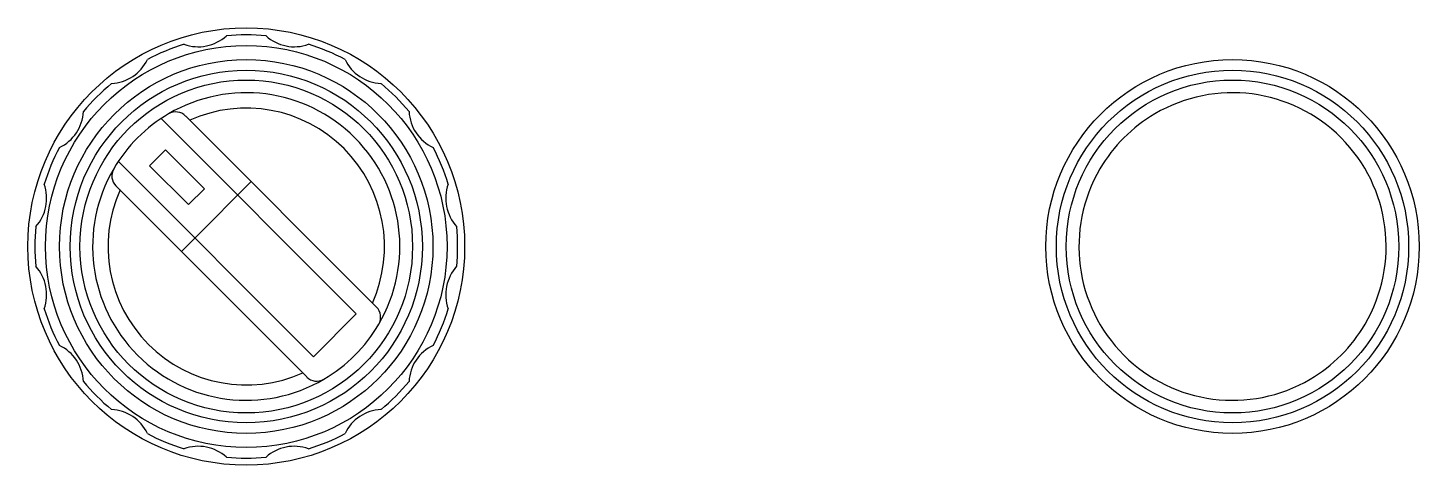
# Model space of a CAD drawing. Header units: millimetres. Extents: x 8533 to 164433, y 5768 to 115327.
# Drawn here: x 71846.4 to 72060.2, y 100569.5 to 100636.6 of the extents above; entities that cross this region are included whole.
import ezdxf

# ---------------------------------------------------------------- set-up
doc = ezdxf.new("R2010")
doc.units = ezdxf.units.MM
doc.header["$LTSCALE"] = 250
doc.layers.add('06_G-ENP_심볼', color=3, linetype='Continuous')

msp = doc.modelspace()

# ---------------------------------------------------------------- linework, layer by layer
at = {"layer": '06_G-ENP_심볼'}
for p, q in [((71866.85, 100622.72, -0.36), (71896.85, 100592.73, -0.36)), ((71870.62, 100623.09, -0.36), (71899.95, 100593.75, -0.36)), ((71865.07, 100615.47, -0.36), (71867.52, 100617.92, -0.36)), ((71867.52, 100617.92, -0.36), (71873.49, 100611.94, -0.36)), ((71860.27, 100616.13, -0.36), (71890.26, 100586.14, -0.36)), ((71865.07, 100615.47, -0.36), (71871.04, 100609.49, -0.36)), ((71880.69, 100613.02, -0.36), (71872.04, 100604.36, -0.36)), ((71859.9, 100612.37, -0.36), (71889.23, 100583.03, -0.36)), ((71871.04, 100609.49, -0.36), (71873.49, 100611.94, -0.36)), ((71869.97, 100602.3, -0.36), (71872.04, 100604.36, -0.36)), ((71890.26, 100586.14, -0.36), (71896.85, 100592.73, -0.36))]:
    msp.add_line(p, q, dxfattribs=at)
for centre, radius in [((71879.93, 100603.06, -0.36), 33.57), ((71879.93, 100603.06, -0.36), 30.86), ((71879.93, 100603.06, -0.36), 28.7), ((72031.53, 100603.06, -0.36), 28.7), ((71879.93, 100603.06, -0.36), 25.56), ((72031.53, 100603.06, -0.36), 25.56)]:
    msp.add_circle(centre, radius, dxfattribs=at)
at = {"layer": '06_G-ENP_심볼', "color": 7, "linetype": 'Continuous', "lineweight": 25}
for centre in [(71879.93, 100603.06, -0.36), (72031.53, 100603.06, -0.36)]:
    msp.add_circle(centre, 27.07, dxfattribs=at)
at = {"layer": '06_G-ENP_심볼'}
for centre, radius, start, end in [((71879.93, 100603.06, -0.36), 32.49, 107.117, 117.883), ((71872.53, 100640.23, -0.36), 6.5, 250.5132, 311.9868), ((71879.93, 100603.06, -0.36), 32.49, 84.617, 95.383), ((71887.32, 100640.23, -0.36), 6.5, 228.0132, 289.4868), ((71879.93, 100603.06, -0.36), 32.49, 62.117, 72.883), ((71858.87, 100634.58, -0.36), 6.5, 273.0132, 334.4868), ((71900.98, 100634.58, -0.36), 6.5, 205.5132, 266.9868), ((71879.93, 100603.06, -0.36), 32.49, 129.617, 140.383), ((71879.93, 100603.06, -0.36), 32.49, 39.617, 50.383), ((71879.93, 100603.06, -0.36), 23.61, 329.627, 120.373), ((72031.53, 100603.06, -0.36), 23.61, 329.627, 120.373), ((71848.41, 100624.12, -0.36), 6.5, 295.5132, 356.9868), ((71879.93, 100603.06, -0.36), 23.61, 120.373, 149.627), ((71869.08, 100621.56, -0.36), 2.17, 45, 120.373), ((71879.93, 100603.06, -0.36), 21.25, 335.8964, 114.1036), ((71911.44, 100624.12, -0.36), 6.5, 183.0132, 244.4868), ((72031.53, 100603.06, -0.36), 23.61, 120.373, 149.627), ((71879.93, 100603.06, -0.36), 32.49, 152.117, 162.883), ((71879.93, 100603.06, -0.36), 32.49, 17.117, 27.883), ((71879.93, 100603.06, -0.36), 23.61, 149.627, 300.373), ((71861.43, 100613.9, -0.36), 2.17, 149.627, 225), ((72031.53, 100603.06, -0.36), 23.61, 149.627, 300.373), ((71842.75, 100610.46, -0.36), 6.5, 318.0132, 19.4868), ((71879.93, 100603.06, -0.36), 21.25, 155.8964, 294.1036), ((71917.1, 100610.46, -0.36), 6.5, 160.5132, 221.9868), ((71879.93, 100603.06, -0.36), 32.49, 174.617, 185.383), ((71879.93, 100603.06, -0.36), 32.49, 354.617, 5.383), ((71842.75, 100595.67, -0.36), 6.5, 340.5132, 41.9868), ((71917.1, 100595.67, -0.36), 6.5, 138.0132, 199.4868), ((71879.93, 100603.06, -0.36), 32.49, 197.117, 207.883), ((71898.42, 100592.22, -0.36), 2.17, 329.627, 45), ((71879.93, 100603.06, -0.36), 32.49, 332.117, 342.883), ((71879.93, 100603.06, -0.36), 23.61, 300.373, 329.627), ((72031.53, 100603.06, -0.36), 23.61, 300.373, 329.627), ((71848.41, 100582.01, -0.36), 6.5, 3.0132, 64.4868), ((71911.44, 100582.01, -0.36), 6.5, 115.5132, 176.9868), ((71890.77, 100584.56, -0.36), 2.17, 225, 300.373), ((71879.93, 100603.06, -0.36), 32.49, 219.617, 230.383), ((71879.93, 100603.06, -0.36), 32.49, 309.617, 320.383), ((71858.87, 100571.55, -0.36), 6.5, 25.5132, 86.9868), ((71900.98, 100571.55, -0.36), 6.5, 93.0132, 154.4868), ((71879.93, 100603.06, -0.36), 32.49, 242.117, 252.883), ((71879.93, 100603.06, -0.36), 32.49, 287.117, 297.883), ((71872.53, 100565.89, -0.36), 6.5, 48.0132, 109.4868), ((71887.32, 100565.89, -0.36), 6.5, 70.5132, 131.9868), ((71879.93, 100603.06, -0.36), 32.49, 264.617, 275.383)]:
    msp.add_arc(centre, radius, start, end, dxfattribs=at)

doc.saveas('drawing.dxf')
